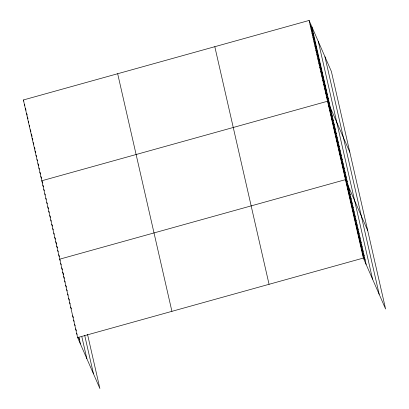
<?xml version="1.0" encoding="UTF-8"?>
<svg xmlns="http://www.w3.org/2000/svg" width="409" height="409" viewBox="0 0 409 409"><rect width="100%" height="100%" fill="white"/><g stroke="black" fill="none" stroke-linecap="round" stroke-linejoin="round"><path stroke-width="0.61" d="M87.536 334.409L99.898 388.55L77.628 337.578L23.385 99.97L309.102 20.45L331.372 71.422L385.615 309.03L363.35 258.059L309.102 20.45M77.628 337.578L363.35 258.059M310.073 24.704L312.859 31.084M311.044 28.952L313.831 35.332M312.016 33.206L314.802 39.586M312.982 37.459L315.774 43.84M313.954 41.708L316.745 48.088M314.925 45.961L317.711 52.342M315.896 50.215L318.683 56.595M316.868 54.463L319.654 60.844M317.839 58.717L320.625 65.097M318.81 62.971L321.597 69.351M319.782 67.219L322.568 73.6M320.748 71.473L323.539 77.853M321.719 75.726L324.511 82.107M322.691 79.975L325.477 86.355M323.662 84.228L326.448 90.609M324.634 88.482L327.42 94.862M325.605 92.731L328.391 99.111M326.576 96.984L329.363 103.365M349.813 152.209L327.548 101.238L41.825 180.758L42.838 183.074M328.539 105.594L331.326 111.974M329.536 109.949L332.323 116.33M330.528 114.305L333.315 120.686M331.525 118.661L334.311 125.042M332.517 123.017L335.303 129.397M333.514 127.373L336.3 133.753M334.506 131.729L337.292 138.109M335.503 136.085L338.289 142.465M336.495 140.44L339.286 146.821M337.491 144.796L340.278 151.177M338.483 149.157L341.275 155.538M339.48 153.513L342.267 159.893M340.472 157.869L343.263 164.249M341.469 162.225L344.255 168.605M342.461 166.581L345.252 172.961M343.458 170.936L346.244 177.317M344.455 175.292L347.241 181.673M367.717 230.62L345.447 179.648L59.729 259.168L60.235 260.328M346.443 184.004L349.23 190.384M347.435 188.36L350.222 194.74M348.432 192.716L351.219 199.096M349.424 197.072L352.21 203.452M350.421 201.427L353.207 207.808M351.413 205.783L354.204 212.164M352.41 210.139L355.196 216.519M353.402 214.495L356.193 220.875M354.399 218.851L357.185 225.231M355.39 223.212L358.182 229.592M356.387 227.568L359.174 233.948M357.379 231.923L360.171 238.304M358.376 236.279L361.162 242.66M359.373 240.635L362.159 247.016M360.365 244.991L363.151 251.371M361.362 249.347L364.148 255.727M362.354 253.703L365.14 260.083M23.385 99.97L23.891 101.13M24.351 104.218L24.862 105.379M25.322 108.472L26.084 110.215M26.549 113.303L27.306 115.047M27.265 116.979L28.027 118.717M28.236 121.228L28.742 122.388M29.208 125.481L29.714 126.642M30.179 129.735L30.936 131.473M31.15 133.983L32.163 136.304M32.117 138.237L32.878 139.975M33.088 142.49L33.85 144.229M34.315 147.322L35.072 149.06M35.031 150.993L35.793 152.731M36.002 155.246L36.508 156.407M36.974 159.495L37.48 160.655M37.945 163.748L38.702 165.487M38.916 168.002L39.422 169.162M39.883 172.25L40.644 173.994M40.854 176.504L41.616 178.242M42.822 185.113L43.579 186.852M43.814 189.469L44.32 190.63M44.811 193.825L45.317 194.986M45.803 198.181L46.309 199.341M46.8 202.537L47.306 203.697M47.792 206.893L48.553 208.631M48.789 211.248L49.295 212.409M49.78 215.604L50.542 217.348M50.777 219.96L51.283 221.121M51.769 224.316L52.531 226.059M52.766 228.672L53.272 229.832M53.763 233.028L54.269 234.188M54.755 237.384L55.517 239.127M55.752 241.745L56.764 244.061M56.744 246.1L57.505 247.839M57.741 250.456L58.247 251.617M58.732 254.812L59.494 256.55M60.721 263.524L61.227 264.684M61.718 267.88L62.475 269.618M62.71 272.236L63.727 274.557M63.707 276.591L64.469 278.33M64.699 280.947L65.205 282.108M65.696 285.303L66.457 287.041M66.687 289.659L67.199 290.819M67.684 294.015L68.191 295.175M68.676 298.371L69.438 300.114M69.673 302.726L70.179 303.887M70.67 307.082L71.427 308.826M72.659 315.799L73.415 317.537M73.651 320.155L74.157 321.31M74.648 324.511L75.154 325.671M75.639 328.867L76.401 330.605M76.636 333.223L77.143 334.383M78.41 337.282L79.423 339.603M324.94 56.708L379.189 294.316M318.32 41.544L372.563 279.153M311.888 26.83L366.137 264.439M214.812 46.692L269.061 284.301M117.669 73.727L171.918 311.336M84.663 335.252L93.472 373.836M81.872 336.893L86.846 358.673M78.855 337.113L80.415 343.959"/></g></svg>
